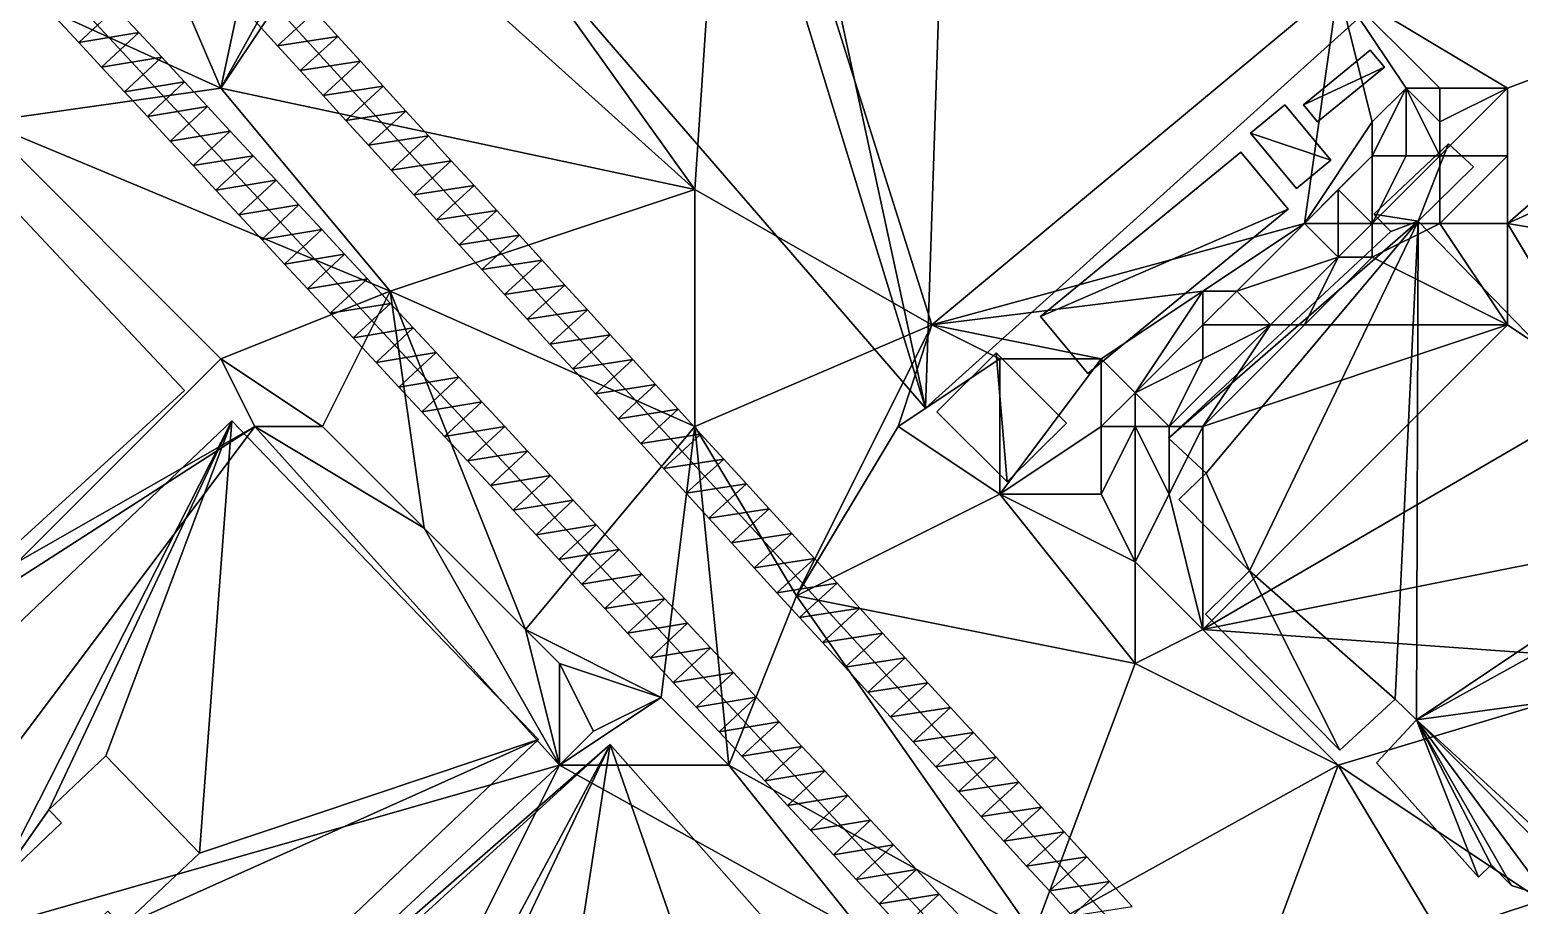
# Model space of a CAD drawing. Header units: metres. Extents: x -1103 to 901, y -902 to 905.
# Drawn here: x -771.3 to -683.3, y 691.7 to 743.4 of the extents above; entities that cross this region are included whole.
import ezdxf

# ---------------------------------------------------------------- set-up
doc = ezdxf.new("R2010")
doc.units = ezdxf.units.M
for name, color, linetype in [('OSM_BUILDING_FOOTPRINTS', 7, 'CONTINUOUS'), ('OSM_BUILDING_ROOFS', 1, 'CONTINUOUS'), ('OSM_BUILDING_WALLS', 8, 'CONTINUOUS'), ('OSM_ROAD_AXES', 2, 'CONTINUOUS'), ('OSM_ROAD_SURFACE', 9, 'CONTINUOUS'), ('OSM_TERRAIN', 3, 'CONTINUOUS')]:
    doc.layers.add(name, color=color, linetype=linetype)

msp = doc.modelspace()

# ---------------------------------------------------------------- linework, layer by layer
at = {"layer": 'OSM_BUILDING_FOOTPRINTS'}
for points in [[(-747.817, 755.136, 9.503), (-733.005, 768.705, 9.503), (-727.135, 761.639, 9.503), (-716.756, 770.597, 9.503), (-692.846, 744.089, 9.503), (-718.38, 721.086, 9.503), (-747.817, 755.136, 9.503)], [(-805.098, 747.493, 11.309), (-800.5, 764.292, 11.309), (-794.111, 760.598, 11.309), (-796.167, 758.375, 11.309), (-762.153, 722.136, 11.309), (-772.544, 712.636, 11.309), (-805.098, 747.493, 11.309)], [(-692.116, 742.242, 9.945), (-691.276, 741.236, 9.945), (-695.222, 737.995, 9.945), (-696.062, 739.013, 9.945), (-692.116, 742.242, 9.945)], [(-697.157, 739.002, 9.847), (-694.437, 735.728, 9.847), (-696.471, 734.058, 9.847), (-699.191, 737.332, 9.847), (-697.157, 739.002, 9.847)], [(-703.413, 715.689, 12.251), (-699.246, 711.465, 12.251), (-701.854, 708.921, 12.251), (-693.917, 700.881, 12.251), (-690.646, 703.9, 12.251), (-689.385, 702.673, 12.251), (-691.74, 700.14, 12.251), (-685.715, 693.372, 12.251), (-684.975, 694.102, 12.251), (-683.77, 692.875, 12.251), (-681.67, 692.211, 12.251), (-680.288, 693.494, 12.251), (-678.42, 692.62, 12.251), (-672.506, 704.984, 12.251), (-676.906, 709.574, 12.251), (-672.02, 714.329, 12.251), (-689.286, 732.134, 12.251), (-686.014, 735.352, 12.251), (-687.496, 736.701, 12.251), (-691.895, 732.554, 12.251), (-690.9, 731.515, 12.251), (-704.032, 719.305, 12.251), (-701.81, 717.248, 12.251), (-703.413, 715.689, 12.251)], [(-699.754, 736.204, 9.802), (-696.958, 732.842, 9.802), (-708.796, 723.132, 9.802), (-711.582, 726.505, 9.802), (-699.754, 736.204, 9.802)], [(-717.717, 720.876, 10.056), (-714.202, 724.348, 10.056), (-710.045, 720.201, 10.056), (-713.56, 716.728, 10.056), (-717.717, 720.876, 10.056)], [(-780.447, 700.316, 11.662), (-759.346, 720.333, 11.662), (-741.239, 701.5, 11.662), (-762.551, 681.284, 11.662), (-769.592, 688.605, 11.662), (-766.685, 691.358, 11.662), (-765.834, 690.474, 11.662), (-761.269, 694.798, 11.662), (-766.796, 700.548, 11.662), (-770.167, 697.352, 11.662), (-769.415, 696.578, 11.662), (-773.317, 692.884, 11.662), (-780.447, 700.316, 11.662)], [(-759.798, 681.35, 11.81), (-737.016, 701.212, 11.81), (-717.561, 679.194, 11.81), (-740.863, 658.879, 11.81), (-744.599, 663.103, 11.81), (-742.587, 664.861, 11.81), (-743.869, 666.31, 11.81), (-736.165, 673.023, 11.81), (-738.177, 675.301, 11.81), (-734.662, 678.365, 11.81), (-732.882, 676.341, 11.81), (-729.4, 679.382, 11.81), (-738.741, 689.954, 11.81), (-744.909, 684.569, 11.81), (-742.079, 681.361, 11.81), (-745.351, 678.497, 11.81), (-747.738, 681.195, 11.81), (-754.802, 675.036, 11.81), (-755.542, 675.887, 11.81), (-756.172, 675.334, 11.81), (-760.307, 680.012, 11.81), (-759.345, 680.841, 11.81), (-759.798, 681.35, 11.81)]]:
    msp.add_polyline3d(points, close=True, dxfattribs=at)
at = {"layer": 'OSM_BUILDING_ROOFS'}
for points in [[(-718.38, 721.086, 27.503), (-716.756, 770.597, 27.503), (-727.135, 761.639, 27.503)], [(-718.38, 721.086, 27.503), (-692.846, 744.089, 27.503), (-716.756, 770.597, 27.503)], [(-733.005, 768.705, 27.503), (-747.817, 755.136, 27.503), (-718.38, 721.086, 27.503)], [(-718.38, 721.086, 27.503), (-727.135, 761.639, 27.503), (-733.005, 768.705, 27.503)], [(-772.544, 712.636, 19.709), (-762.153, 722.136, 19.709), (-796.167, 758.375, 19.709)], [(-691.276, 741.236, 19.945), (-692.116, 742.242, 19.945), (-696.062, 739.013, 19.945)], [(-691.276, 741.236, 19.945), (-696.062, 739.013, 19.945), (-695.222, 737.995, 19.945)], [(-694.437, 735.728, 19.847), (-697.157, 739.002, 19.847), (-699.191, 737.332, 19.847)], [(-694.437, 735.728, 19.847), (-699.191, 737.332, 19.847), (-696.471, 734.058, 19.847)], [(-689.286, 732.134, 17.451), (-687.496, 736.701, 17.451), (-691.895, 732.554, 17.451)], [(-689.286, 732.134, 17.451), (-686.014, 735.352, 17.451), (-687.496, 736.701, 17.451)], [(-696.958, 732.842, 19.802), (-699.754, 736.204, 19.802), (-711.582, 726.505, 19.802)], [(-696.958, 732.842, 19.802), (-711.582, 726.505, 19.802), (-708.796, 723.132, 19.802)], [(-689.286, 732.134, 17.451), (-690.9, 731.515, 17.451), (-704.032, 719.305, 17.451)], [(-689.286, 732.134, 17.451), (-704.032, 719.305, 17.451), (-701.81, 717.248, 17.451)], [(-689.286, 732.134, 17.451), (-701.81, 717.248, 17.451), (-699.246, 711.465, 17.451)], [(-689.286, 732.134, 17.451), (-699.246, 711.465, 17.451), (-690.646, 703.9, 17.451)], [(-689.286, 732.134, 17.451), (-691.895, 732.554, 17.451), (-690.9, 731.515, 17.451)], [(-689.286, 732.134, 17.451), (-690.646, 703.9, 17.451), (-689.385, 702.673, 17.451)], [(-689.385, 702.673, 17.451), (-672.02, 714.329, 17.451), (-689.286, 732.134, 17.451)], [(-714.202, 724.348, 20.056), (-717.717, 720.876, 20.056), (-713.56, 716.728, 20.056)], [(-714.202, 724.348, 20.056), (-713.56, 716.728, 20.056), (-710.045, 720.201, 20.056)], [(-759.346, 720.333, 23.262), (-780.447, 700.316, 23.262), (-773.317, 692.884, 23.262)], [(-759.346, 720.333, 23.262), (-773.317, 692.884, 23.262), (-770.167, 697.352, 23.262)], [(-759.346, 720.333, 23.262), (-770.167, 697.352, 23.262), (-766.796, 700.548, 23.262)], [(-759.346, 720.333, 23.262), (-766.796, 700.548, 23.262), (-761.269, 694.798, 23.262)], [(-761.269, 694.798, 23.262), (-741.239, 701.5, 23.262), (-759.346, 720.333, 23.262)], [(-701.81, 717.248, 17.451), (-703.413, 715.689, 17.451), (-699.246, 711.465, 17.451)], [(-689.385, 702.673, 17.451), (-676.906, 709.574, 17.451), (-672.02, 714.329, 17.451)], [(-699.246, 711.465, 17.451), (-701.854, 708.921, 17.451), (-693.917, 700.881, 17.451)], [(-699.246, 711.465, 17.451), (-693.917, 700.881, 17.451), (-690.646, 703.9, 17.451)], [(-689.385, 702.673, 17.451), (-672.506, 704.984, 17.451), (-676.906, 709.574, 17.451)], [(-689.385, 702.673, 17.451), (-678.42, 692.62, 17.451), (-672.506, 704.984, 17.451)], [(-689.385, 702.673, 17.451), (-691.74, 700.14, 17.451), (-685.715, 693.372, 17.451)], [(-689.385, 702.673, 17.451), (-685.715, 693.372, 17.451), (-684.975, 694.102, 17.451)], [(-689.385, 702.673, 17.451), (-684.975, 694.102, 17.451), (-683.77, 692.875, 17.451)], [(-689.385, 702.673, 17.451), (-683.77, 692.875, 17.451), (-681.67, 692.211, 17.451)], [(-689.385, 702.673, 17.451), (-681.67, 692.211, 17.451), (-680.288, 693.494, 17.451)], [(-689.385, 702.673, 17.451), (-680.288, 693.494, 17.451), (-678.42, 692.62, 17.451)], [(-765.834, 690.474, 23.262), (-762.551, 681.284, 23.262), (-741.239, 701.5, 23.262)], [(-761.269, 694.798, 23.262), (-765.834, 690.474, 23.262), (-741.239, 701.5, 23.262)], [(-737.016, 701.212, 26.61), (-759.798, 681.35, 26.61), (-759.345, 680.841, 26.61)], [(-737.016, 701.212, 26.61), (-759.345, 680.841, 26.61), (-747.738, 681.195, 26.61)], [(-737.016, 701.212, 26.61), (-747.738, 681.195, 26.61), (-744.909, 684.569, 26.61)], [(-737.016, 701.212, 26.61), (-744.909, 684.569, 26.61), (-738.741, 689.954, 26.61)], [(-737.016, 701.212, 26.61), (-738.741, 689.954, 26.61), (-729.4, 679.382, 26.61)], [(-729.4, 679.382, 26.61), (-717.561, 679.194, 26.61), (-737.016, 701.212, 26.61)], [(-780.734, 690.518, 26.458), (-754.636, 670.269, 26.458), (-783.277, 701.079, 26.458)], [(-773.317, 692.884, 23.262), (-769.415, 696.578, 23.262), (-770.167, 697.352, 23.262)]]:
    msp.add_3dface(points, dxfattribs=at)
at = {"layer": 'OSM_BUILDING_WALLS'}
for points in [[(-762.153, 722.136, 11.309), (-796.167, 758.375, 11.309), (-796.167, 758.375, 19.709)], [(-762.153, 722.136, 11.309), (-796.167, 758.375, 19.709), (-762.153, 722.136, 19.709)], [(-747.817, 755.136, 9.503), (-718.38, 721.086, 9.503), (-718.38, 721.086, 27.503)], [(-747.817, 755.136, 9.503), (-718.38, 721.086, 27.503), (-747.817, 755.136, 27.503)], [(-718.38, 721.086, 9.503), (-692.846, 744.089, 9.503), (-692.846, 744.089, 27.503)], [(-718.38, 721.086, 9.503), (-692.846, 744.089, 27.503), (-718.38, 721.086, 27.503)], [(-692.116, 742.242, 9.945), (-696.062, 739.013, 9.945), (-696.062, 739.013, 19.945)], [(-692.116, 742.242, 9.945), (-696.062, 739.013, 19.945), (-692.116, 742.242, 19.945)], [(-691.276, 741.236, 9.945), (-692.116, 742.242, 9.945), (-692.116, 742.242, 19.945)], [(-691.276, 741.236, 9.945), (-692.116, 742.242, 19.945), (-691.276, 741.236, 19.945)], [(-695.222, 737.995, 9.945), (-691.276, 741.236, 9.945), (-691.276, 741.236, 19.945)], [(-695.222, 737.995, 9.945), (-691.276, 741.236, 19.945), (-695.222, 737.995, 19.945)], [(-697.157, 739.002, 9.847), (-699.191, 737.332, 9.847), (-699.191, 737.332, 19.847)], [(-697.157, 739.002, 9.847), (-699.191, 737.332, 19.847), (-697.157, 739.002, 19.847)], [(-694.437, 735.728, 9.847), (-697.157, 739.002, 9.847), (-697.157, 739.002, 19.847)], [(-694.437, 735.728, 9.847), (-697.157, 739.002, 19.847), (-694.437, 735.728, 19.847)], [(-696.062, 739.013, 9.945), (-695.222, 737.995, 9.945), (-695.222, 737.995, 19.945)], [(-696.062, 739.013, 9.945), (-695.222, 737.995, 19.945), (-696.062, 739.013, 19.945)], [(-699.191, 737.332, 9.847), (-696.471, 734.058, 9.847), (-696.471, 734.058, 19.847)], [(-699.191, 737.332, 9.847), (-696.471, 734.058, 19.847), (-699.191, 737.332, 19.847)], [(-687.496, 736.701, 12.251), (-691.895, 732.554, 12.251), (-691.895, 732.554, 17.451)], [(-687.496, 736.701, 12.251), (-691.895, 732.554, 17.451), (-687.496, 736.701, 17.451)], [(-686.014, 735.352, 12.251), (-687.496, 736.701, 12.251), (-687.496, 736.701, 17.451)], [(-686.014, 735.352, 12.251), (-687.496, 736.701, 17.451), (-686.014, 735.352, 17.451)], [(-699.754, 736.204, 9.802), (-711.582, 726.505, 9.802), (-711.582, 726.505, 19.802)], [(-699.754, 736.204, 9.802), (-711.582, 726.505, 19.802), (-699.754, 736.204, 19.802)], [(-696.958, 732.842, 9.802), (-699.754, 736.204, 9.802), (-699.754, 736.204, 19.802)], [(-696.958, 732.842, 9.802), (-699.754, 736.204, 19.802), (-696.958, 732.842, 19.802)], [(-696.471, 734.058, 9.847), (-694.437, 735.728, 9.847), (-694.437, 735.728, 19.847)], [(-696.471, 734.058, 9.847), (-694.437, 735.728, 19.847), (-696.471, 734.058, 19.847)], [(-689.286, 732.134, 12.251), (-686.014, 735.352, 12.251), (-686.014, 735.352, 17.451)], [(-689.286, 732.134, 12.251), (-686.014, 735.352, 17.451), (-689.286, 732.134, 17.451)], [(-708.796, 723.132, 9.802), (-696.958, 732.842, 9.802), (-696.958, 732.842, 19.802)], [(-708.796, 723.132, 9.802), (-696.958, 732.842, 19.802), (-708.796, 723.132, 19.802)], [(-691.895, 732.554, 12.251), (-690.9, 731.515, 12.251), (-690.9, 731.515, 17.451)], [(-691.895, 732.554, 12.251), (-690.9, 731.515, 17.451), (-691.895, 732.554, 17.451)], [(-672.02, 714.329, 12.251), (-689.286, 732.134, 12.251), (-689.286, 732.134, 17.451)], [(-672.02, 714.329, 12.251), (-689.286, 732.134, 17.451), (-672.02, 714.329, 17.451)], [(-690.9, 731.515, 12.251), (-704.032, 719.305, 12.251), (-704.032, 719.305, 17.451)], [(-690.9, 731.515, 12.251), (-704.032, 719.305, 17.451), (-690.9, 731.515, 17.451)], [(-711.582, 726.505, 9.802), (-708.796, 723.132, 9.802), (-708.796, 723.132, 19.802)], [(-711.582, 726.505, 9.802), (-708.796, 723.132, 19.802), (-711.582, 726.505, 19.802)], [(-714.202, 724.348, 10.056), (-717.717, 720.876, 10.056), (-717.717, 720.876, 20.056)], [(-714.202, 724.348, 10.056), (-717.717, 720.876, 20.056), (-714.202, 724.348, 20.056)], [(-710.045, 720.201, 10.056), (-714.202, 724.348, 10.056), (-714.202, 724.348, 20.056)], [(-710.045, 720.201, 10.056), (-714.202, 724.348, 20.056), (-710.045, 720.201, 20.056)], [(-772.544, 712.636, 11.309), (-762.153, 722.136, 11.309), (-762.153, 722.136, 19.709)], [(-772.544, 712.636, 11.309), (-762.153, 722.136, 19.709), (-772.544, 712.636, 19.709)], [(-717.717, 720.876, 10.056), (-713.56, 716.728, 10.056), (-713.56, 716.728, 20.056)], [(-717.717, 720.876, 10.056), (-713.56, 716.728, 20.056), (-717.717, 720.876, 20.056)], [(-759.346, 720.333, 11.662), (-780.447, 700.316, 11.662), (-780.447, 700.316, 23.262)], [(-759.346, 720.333, 11.662), (-780.447, 700.316, 23.262), (-759.346, 720.333, 23.262)], [(-741.239, 701.5, 11.662), (-759.346, 720.333, 11.662), (-759.346, 720.333, 23.262)], [(-741.239, 701.5, 11.662), (-759.346, 720.333, 23.262), (-741.239, 701.5, 23.262)], [(-713.56, 716.728, 10.056), (-710.045, 720.201, 10.056), (-710.045, 720.201, 20.056)], [(-713.56, 716.728, 10.056), (-710.045, 720.201, 20.056), (-713.56, 716.728, 20.056)], [(-704.032, 719.305, 12.251), (-701.81, 717.248, 12.251), (-701.81, 717.248, 17.451)], [(-704.032, 719.305, 12.251), (-701.81, 717.248, 17.451), (-704.032, 719.305, 17.451)], [(-701.81, 717.248, 12.251), (-703.413, 715.689, 12.251), (-703.413, 715.689, 17.451)], [(-701.81, 717.248, 12.251), (-703.413, 715.689, 17.451), (-701.81, 717.248, 17.451)], [(-703.413, 715.689, 12.251), (-699.246, 711.465, 12.251), (-699.246, 711.465, 17.451)], [(-703.413, 715.689, 12.251), (-699.246, 711.465, 17.451), (-703.413, 715.689, 17.451)], [(-699.246, 711.465, 12.251), (-701.854, 708.921, 12.251), (-701.854, 708.921, 17.451)], [(-699.246, 711.465, 12.251), (-701.854, 708.921, 17.451), (-699.246, 711.465, 17.451)], [(-701.854, 708.921, 12.251), (-693.917, 700.881, 12.251), (-693.917, 700.881, 17.451)], [(-701.854, 708.921, 12.251), (-693.917, 700.881, 17.451), (-701.854, 708.921, 17.451)], [(-693.917, 700.881, 12.251), (-690.646, 703.9, 12.251), (-690.646, 703.9, 17.451)], [(-693.917, 700.881, 12.251), (-690.646, 703.9, 17.451), (-693.917, 700.881, 17.451)], [(-690.646, 703.9, 12.251), (-689.385, 702.673, 12.251), (-689.385, 702.673, 17.451)], [(-690.646, 703.9, 12.251), (-689.385, 702.673, 17.451), (-690.646, 703.9, 17.451)], [(-689.385, 702.673, 12.251), (-691.74, 700.14, 12.251), (-691.74, 700.14, 17.451)], [(-689.385, 702.673, 12.251), (-691.74, 700.14, 17.451), (-689.385, 702.673, 17.451)], [(-762.551, 681.284, 11.662), (-741.239, 701.5, 11.662), (-741.239, 701.5, 23.262)], [(-762.551, 681.284, 11.662), (-741.239, 701.5, 23.262), (-762.551, 681.284, 23.262)], [(-737.016, 701.212, 11.81), (-759.798, 681.35, 11.81), (-759.798, 681.35, 26.61)], [(-737.016, 701.212, 11.81), (-759.798, 681.35, 26.61), (-737.016, 701.212, 26.61)], [(-717.561, 679.194, 11.81), (-737.016, 701.212, 11.81), (-737.016, 701.212, 26.61)], [(-717.561, 679.194, 11.81), (-737.016, 701.212, 26.61), (-717.561, 679.194, 26.61)], [(-754.636, 670.269, 11.658), (-783.277, 701.079, 11.658), (-783.277, 701.079, 26.458)], [(-754.636, 670.269, 11.658), (-783.277, 701.079, 26.458), (-754.636, 670.269, 26.458)], [(-770.167, 697.352, 11.662), (-766.796, 700.548, 11.662), (-766.796, 700.548, 23.262)], [(-770.167, 697.352, 11.662), (-766.796, 700.548, 23.262), (-770.167, 697.352, 23.262)], [(-766.796, 700.548, 11.662), (-761.269, 694.798, 11.662), (-761.269, 694.798, 23.262)], [(-766.796, 700.548, 11.662), (-761.269, 694.798, 23.262), (-766.796, 700.548, 23.262)], [(-691.74, 700.14, 12.251), (-685.715, 693.372, 12.251), (-685.715, 693.372, 17.451)], [(-691.74, 700.14, 12.251), (-685.715, 693.372, 17.451), (-691.74, 700.14, 17.451)], [(-769.415, 696.578, 11.662), (-770.167, 697.352, 11.662), (-770.167, 697.352, 23.262)], [(-769.415, 696.578, 11.662), (-770.167, 697.352, 23.262), (-769.415, 696.578, 23.262)], [(-773.317, 692.884, 11.662), (-769.415, 696.578, 11.662), (-769.415, 696.578, 23.262)], [(-773.317, 692.884, 11.662), (-769.415, 696.578, 23.262), (-773.317, 692.884, 23.262)], [(-761.269, 694.798, 11.662), (-765.834, 690.474, 11.662), (-765.834, 690.474, 23.262)], [(-761.269, 694.798, 11.662), (-765.834, 690.474, 23.262), (-761.269, 694.798, 23.262)], [(-685.715, 693.372, 12.251), (-684.975, 694.102, 12.251), (-684.975, 694.102, 17.451)], [(-685.715, 693.372, 12.251), (-684.975, 694.102, 17.451), (-685.715, 693.372, 17.451)], [(-684.975, 694.102, 12.251), (-683.77, 692.875, 12.251), (-683.77, 692.875, 17.451)], [(-684.975, 694.102, 12.251), (-683.77, 692.875, 17.451), (-684.975, 694.102, 17.451)], [(-683.77, 692.875, 12.251), (-681.67, 692.211, 12.251), (-681.67, 692.211, 17.451)], [(-683.77, 692.875, 12.251), (-681.67, 692.211, 17.451), (-683.77, 692.875, 17.451)]]:
    msp.add_3dface(points, dxfattribs=at)
at = {"layer": 'OSM_ROAD_AXES'}
for points in [[(-838.648, 834.494, 15.4), (-831.551, 826.731, 15.381), (-825.228, 819.797, 14.907), (-811.068, 804.292, 14.83), (-764.928, 753.786, 13.168), (-675.103, 655.385, 11.211), (-644.461, 622.208, 8.88), (-643.19, 620.439, 8.946), (-597.703, 570.619, 12.345), (-502.252, 466.079, 12.351), (-457.418, 416.977, 14.011), (-369.163, 320.322, 16.335), (-349.653, 307.45, 14.764)], [(-361.437, 301.467, 13.838), (-370.103, 315.434, 15.982), (-462.193, 414.766, 14.188), (-601.052, 564.337, 12.663), (-622.199, 587.24, 10.487), (-643.654, 610.475, 9.174), (-645.611, 612.908, 9.08), (-707.867, 679.725, 14.044), (-807.818, 787.328, 14.131), (-831.396, 812.951, 14.445), (-838.526, 820.648, 14.021)]]:
    msp.add_polyline3d(points, dxfattribs=at)
at = {"layer": 'OSM_ROAD_SURFACE'}
for points in [[(-766.198, 744.726, 13.17), (-769.747, 744.138, 13.17), (-768.396, 742.684, 13.203)], [(-764.848, 743.272, 13.16), (-766.198, 744.726, 13.17), (-768.396, 742.684, 13.203)], [(-757.992, 743.963, 13.045), (-756.651, 742.494, 12.969), (-754.436, 744.517, 12.854)], [(-756.651, 742.494, 12.969), (-753.095, 743.048, 12.784), (-754.436, 744.517, 12.854)], [(-764.848, 743.272, 13.16), (-768.396, 742.684, 13.203), (-767.046, 741.23, 13.236)], [(-763.497, 741.818, 13.15), (-764.848, 743.272, 13.16), (-767.046, 741.23, 13.236)], [(-756.651, 742.494, 12.969), (-755.311, 741.026, 12.898), (-753.095, 743.048, 12.784)], [(-755.311, 741.026, 12.898), (-751.754, 741.58, 12.713), (-753.095, 743.048, 12.784)], [(-763.497, 741.818, 13.15), (-767.046, 741.23, 13.236), (-765.695, 739.776, 13.27)], [(-762.146, 740.364, 13.171), (-763.497, 741.818, 13.15), (-765.695, 739.776, 13.27)], [(-755.311, 741.026, 12.898), (-753.97, 739.557, 12.828), (-751.754, 741.58, 12.713)], [(-753.97, 739.557, 12.828), (-750.414, 740.111, 12.642), (-751.754, 741.58, 12.713)], [(-762.146, 740.364, 13.171), (-765.695, 739.776, 13.27), (-764.344, 738.322, 13.248)], [(-760.795, 738.91, 13.154), (-762.146, 740.364, 13.171), (-764.344, 738.322, 13.248)], [(-753.97, 739.557, 12.828), (-752.629, 738.088, 12.761), (-750.414, 740.111, 12.642)], [(-752.629, 738.088, 12.761), (-749.073, 738.642, 12.572), (-750.414, 740.111, 12.642)], [(-760.795, 738.91, 13.154), (-764.344, 738.322, 13.248), (-762.993, 736.868, 13.196)], [(-759.445, 737.455, 13.102), (-760.795, 738.91, 13.154), (-762.993, 736.868, 13.196)], [(-752.629, 738.088, 12.761), (-751.289, 736.62, 12.707), (-749.073, 738.642, 12.572)], [(-751.289, 736.62, 12.707), (-747.732, 737.174, 12.504), (-749.073, 738.642, 12.572)], [(-759.445, 737.455, 13.102), (-762.993, 736.868, 13.196), (-761.643, 735.414, 13.144)], [(-758.094, 736.001, 13.05), (-759.445, 737.455, 13.102), (-761.643, 735.414, 13.144)], [(-751.289, 736.62, 12.707), (-749.948, 735.151, 12.652), (-747.732, 737.174, 12.504)], [(-749.948, 735.151, 12.652), (-746.392, 735.705, 12.449), (-747.732, 737.174, 12.504)], [(-758.094, 736.001, 13.05), (-761.643, 735.414, 13.144), (-760.292, 733.96, 13.093)], [(-756.743, 734.547, 12.999), (-758.094, 736.001, 13.05), (-760.292, 733.96, 13.093)], [(-749.948, 735.151, 12.652), (-748.607, 733.682, 12.597), (-746.392, 735.705, 12.449)], [(-748.607, 733.682, 12.597), (-745.051, 734.236, 12.394), (-746.392, 735.705, 12.449)], [(-756.743, 734.547, 12.999), (-760.292, 733.96, 13.093), (-758.941, 732.506, 13.041)], [(-755.393, 733.093, 12.947), (-756.743, 734.547, 12.999), (-758.941, 732.506, 13.041)], [(-748.607, 733.682, 12.597), (-747.267, 732.214, 12.542), (-745.051, 734.236, 12.394)], [(-747.267, 732.214, 12.542), (-743.71, 732.768, 12.339), (-745.051, 734.236, 12.394)], [(-755.393, 733.093, 12.947), (-758.941, 732.506, 13.041), (-757.591, 731.052, 12.994)], [(-754.042, 731.639, 12.895), (-755.393, 733.093, 12.947), (-757.591, 731.052, 12.994)], [(-747.267, 732.214, 12.542), (-745.926, 730.745, 12.487), (-743.71, 732.768, 12.339)], [(-745.926, 730.745, 12.487), (-742.37, 731.299, 12.285), (-743.71, 732.768, 12.339)], [(-754.042, 731.639, 12.895), (-757.591, 731.052, 12.994), (-756.24, 729.597, 12.979)], [(-752.691, 730.185, 12.843), (-754.042, 731.639, 12.895), (-756.24, 729.597, 12.979)], [(-745.926, 730.745, 12.487), (-744.585, 729.276, 12.442), (-742.37, 731.299, 12.285)], [(-744.585, 729.276, 12.442), (-741.029, 729.83, 12.251), (-742.37, 731.299, 12.285)], [(-752.691, 730.185, 12.843), (-756.24, 729.597, 12.979), (-754.889, 728.143, 12.964)], [(-751.341, 728.731, 12.791), (-752.691, 730.185, 12.843), (-754.889, 728.143, 12.964)], [(-744.585, 729.276, 12.442), (-743.245, 727.808, 12.422), (-741.029, 729.83, 12.251)], [(-743.245, 727.808, 12.422), (-739.688, 728.361, 12.231), (-741.029, 729.83, 12.251)], [(-751.341, 728.731, 12.791), (-754.889, 728.143, 12.964), (-753.539, 726.689, 12.949)], [(-749.99, 727.277, 12.747), (-751.341, 728.731, 12.791), (-753.539, 726.689, 12.949)], [(-743.245, 727.808, 12.422), (-741.904, 726.339, 12.402), (-739.688, 728.361, 12.231)], [(-741.904, 726.339, 12.402), (-738.348, 726.893, 12.211), (-739.688, 728.361, 12.231)], [(-749.99, 727.277, 12.747), (-753.539, 726.689, 12.949), (-752.188, 725.235, 12.876)], [(-748.639, 725.823, 12.701), (-749.99, 727.277, 12.747), (-752.188, 725.235, 12.876)], [(-741.904, 726.339, 12.402), (-740.563, 724.87, 12.383), (-738.348, 726.893, 12.211)], [(-740.563, 724.87, 12.383), (-737.007, 725.424, 12.191), (-738.348, 726.893, 12.211)], [(-748.639, 725.823, 12.701), (-752.188, 725.235, 12.876), (-750.837, 723.781, 12.799)], [(-747.289, 724.369, 12.654), (-748.639, 725.823, 12.701), (-750.837, 723.781, 12.799)], [(-740.563, 724.87, 12.383), (-739.223, 723.402, 12.363), (-737.007, 725.424, 12.191)], [(-739.223, 723.402, 12.363), (-735.666, 723.955, 12.172), (-737.007, 725.424, 12.191)], [(-747.289, 724.369, 12.654), (-750.837, 723.781, 12.799), (-749.487, 722.327, 12.723)], [(-745.938, 722.915, 12.608), (-747.289, 724.369, 12.654), (-749.487, 722.327, 12.723)], [(-739.223, 723.402, 12.363), (-737.882, 721.933, 12.322), (-735.666, 723.955, 12.172)], [(-737.882, 721.933, 12.322), (-734.326, 722.487, 12.152), (-735.666, 723.955, 12.172)], [(-745.938, 722.915, 12.608), (-749.487, 722.327, 12.723), (-748.136, 720.873, 12.676)], [(-744.587, 721.461, 12.561), (-745.938, 722.915, 12.608), (-748.136, 720.873, 12.676)], [(-737.882, 721.933, 12.322), (-736.541, 720.464, 12.276), (-734.326, 722.487, 12.152)], [(-736.541, 720.464, 12.276), (-732.985, 721.018, 12.132), (-734.326, 722.487, 12.152)], [(-744.587, 721.461, 12.561), (-748.136, 720.873, 12.676), (-746.785, 719.419, 12.639)], [(-743.237, 720.006, 12.515), (-744.587, 721.461, 12.561), (-746.785, 719.419, 12.639)], [(-736.541, 720.464, 12.276), (-735.201, 718.995, 12.23), (-732.985, 721.018, 12.132)], [(-735.201, 718.995, 12.23), (-731.644, 719.549, 12.138), (-732.985, 721.018, 12.132)], [(-743.237, 720.006, 12.515), (-746.785, 719.419, 12.639), (-745.435, 717.965, 12.595)], [(-741.886, 718.552, 12.468), (-743.237, 720.006, 12.515), (-745.435, 717.965, 12.595)], [(-735.201, 718.995, 12.23), (-733.86, 717.527, 12.195), (-731.644, 719.549, 12.138)], [(-733.86, 717.527, 12.195), (-730.304, 718.081, 12.211), (-731.644, 719.549, 12.138)], [(-741.886, 718.552, 12.468), (-745.435, 717.965, 12.595), (-744.084, 716.511, 12.549)], [(-740.535, 717.098, 12.422), (-741.886, 718.552, 12.468), (-744.084, 716.511, 12.549)], [(-733.86, 717.527, 12.195), (-732.519, 716.058, 12.28), (-730.304, 718.081, 12.211)], [(-732.519, 716.058, 12.28), (-728.963, 716.612, 12.283), (-730.304, 718.081, 12.211)], [(-740.535, 717.098, 12.422), (-744.084, 716.511, 12.549), (-742.733, 715.057, 12.502)], [(-739.185, 715.644, 12.375), (-740.535, 717.098, 12.422), (-742.733, 715.057, 12.502)], [(-732.519, 716.058, 12.28), (-731.179, 714.589, 12.419), (-728.963, 716.612, 12.283)], [(-731.179, 714.589, 12.419), (-727.622, 715.143, 12.356), (-728.963, 716.612, 12.283)], [(-739.185, 715.644, 12.375), (-742.733, 715.057, 12.502), (-741.383, 713.602, 12.456)], [(-737.834, 714.19, 12.329), (-739.185, 715.644, 12.375), (-741.383, 713.602, 12.456)], [(-731.179, 714.589, 12.419), (-729.838, 713.121, 12.491), (-727.622, 715.143, 12.356)], [(-729.838, 713.121, 12.491), (-726.282, 713.675, 12.428), (-727.622, 715.143, 12.356)], [(-737.834, 714.19, 12.329), (-741.383, 713.602, 12.456), (-740.032, 712.148, 12.409)], [(-736.483, 712.736, 12.363), (-737.834, 714.19, 12.329), (-740.032, 712.148, 12.409)], [(-729.838, 713.121, 12.491), (-728.497, 711.652, 12.564), (-726.282, 713.675, 12.428)], [(-728.497, 711.652, 12.564), (-724.941, 712.206, 12.501), (-726.282, 713.675, 12.428)], [(-736.483, 712.736, 12.363), (-740.032, 712.148, 12.409), (-738.681, 710.694, 12.418)], [(-735.132, 711.282, 12.449), (-736.483, 712.736, 12.363), (-738.681, 710.694, 12.418)], [(-728.497, 711.652, 12.564), (-727.157, 710.183, 12.636), (-724.941, 712.206, 12.501)], [(-727.157, 710.183, 12.636), (-723.6, 710.737, 12.632), (-724.941, 712.206, 12.501)], [(-735.132, 711.282, 12.449), (-738.681, 710.694, 12.418), (-737.33, 709.24, 12.504)], [(-733.782, 709.828, 12.534), (-735.132, 711.282, 12.449), (-737.33, 709.24, 12.504)], [(-727.157, 710.183, 12.636), (-725.816, 708.715, 12.731), (-723.6, 710.737, 12.632)], [(-725.816, 708.715, 12.731), (-722.26, 709.269, 12.88), (-723.6, 710.737, 12.632)], [(-733.782, 709.828, 12.534), (-737.33, 709.24, 12.504), (-735.98, 707.786, 12.589)], [(-732.431, 708.374, 12.67), (-733.782, 709.828, 12.534), (-735.98, 707.786, 12.589)], [(-725.816, 708.715, 12.731), (-724.475, 707.246, 12.866), (-722.26, 709.269, 12.88)], [(-724.475, 707.246, 12.866), (-720.919, 707.8, 13.026), (-722.26, 709.269, 12.88)], [(-732.431, 708.374, 12.67), (-735.98, 707.786, 12.589), (-734.629, 706.332, 12.674)], [(-731.08, 706.92, 12.83), (-732.431, 708.374, 12.67), (-734.629, 706.332, 12.674)], [(-724.475, 707.246, 12.866), (-723.135, 705.777, 13), (-720.919, 707.8, 13.026)], [(-723.135, 705.777, 13), (-719.578, 706.331, 13.171), (-720.919, 707.8, 13.026)], [(-731.08, 706.92, 12.83), (-734.629, 706.332, 12.674), (-733.278, 704.878, 12.79)], [(-729.73, 705.466, 12.93), (-731.08, 706.92, 12.83), (-733.278, 704.878, 12.79)], [(-723.135, 705.777, 13), (-721.794, 704.309, 13.142), (-719.578, 706.331, 13.171)], [(-721.794, 704.309, 13.142), (-718.237, 704.863, 13.316), (-719.578, 706.331, 13.171)], [(-729.73, 705.466, 12.93), (-733.278, 704.878, 12.79), (-731.928, 703.424, 12.95)], [(-728.379, 704.011, 13.002), (-729.73, 705.466, 12.93), (-731.928, 703.424, 12.95)], [(-721.794, 704.309, 13.142), (-720.453, 702.84, 13.287), (-718.237, 704.863, 13.316)], [(-720.453, 702.84, 13.287), (-716.897, 703.394, 13.461), (-718.237, 704.863, 13.316)], [(-728.379, 704.011, 13.002), (-731.928, 703.424, 12.95), (-730.577, 701.97, 13.11)], [(-727.028, 702.557, 13.135), (-728.379, 704.011, 13.002), (-730.577, 701.97, 13.11)], [(-720.453, 702.84, 13.287), (-719.113, 701.371, 13.431), (-716.897, 703.394, 13.461)], [(-719.113, 701.371, 13.431), (-715.556, 701.925, 13.606), (-716.897, 703.394, 13.461)], [(-727.028, 702.557, 13.135), (-730.577, 701.97, 13.11), (-729.226, 700.516, 13.228)], [(-725.678, 701.103, 13.269), (-727.028, 702.557, 13.135), (-729.226, 700.516, 13.228)], [(-719.113, 701.371, 13.431), (-717.772, 699.903, 13.576), (-715.556, 701.925, 13.606)], [(-717.772, 699.903, 13.576), (-714.215, 700.457, 13.75), (-715.556, 701.925, 13.606)], [(-725.678, 701.103, 13.269), (-729.226, 700.516, 13.228), (-727.876, 699.062, 13.361)], [(-724.327, 699.649, 13.403), (-725.678, 701.103, 13.269), (-727.876, 699.062, 13.361)], [(-717.772, 699.903, 13.576), (-716.431, 698.434, 13.721), (-714.215, 700.457, 13.75)], [(-716.431, 698.434, 13.721), (-712.875, 698.988, 13.895), (-714.215, 700.457, 13.75)], [(-724.327, 699.649, 13.403), (-727.876, 699.062, 13.361), (-726.525, 697.607, 13.484)], [(-722.976, 698.195, 13.536), (-724.327, 699.649, 13.403), (-726.525, 697.607, 13.484)], [(-716.431, 698.434, 13.721), (-715.09, 696.965, 13.866), (-712.875, 698.988, 13.895)], [(-715.09, 696.965, 13.866), (-711.534, 697.519, 14.04), (-712.875, 698.988, 13.895)], [(-722.976, 698.195, 13.536), (-726.525, 697.607, 13.484), (-725.174, 696.153, 13.602)], [(-721.626, 696.741, 13.67), (-722.976, 698.195, 13.536), (-725.174, 696.153, 13.602)], [(-715.09, 696.965, 13.866), (-713.75, 695.497, 14.01), (-711.534, 697.519, 14.04)], [(-713.75, 695.497, 14.01), (-710.193, 696.05, 14.185), (-711.534, 697.519, 14.04)], [(-721.626, 696.741, 13.67), (-725.174, 696.153, 13.602), (-723.824, 694.699, 13.719)], [(-720.275, 695.287, 13.804), (-721.626, 696.741, 13.67), (-723.824, 694.699, 13.719)], [(-713.75, 695.497, 14.01), (-712.409, 694.028, 14.155), (-710.193, 696.05, 14.185)], [(-712.409, 694.028, 14.155), (-708.853, 694.582, 14.321), (-710.193, 696.05, 14.185)], [(-720.275, 695.287, 13.804), (-723.824, 694.699, 13.719), (-722.473, 693.245, 13.837)], [(-718.924, 693.833, 13.937), (-720.275, 695.287, 13.804), (-722.473, 693.245, 13.837)], [(-712.409, 694.028, 14.155), (-711.068, 692.559, 14.3), (-708.853, 694.582, 14.321)], [(-711.068, 692.559, 14.3), (-707.512, 693.113, 14.455), (-708.853, 694.582, 14.321)], [(-718.924, 693.833, 13.937), (-722.473, 693.245, 13.837), (-721.122, 691.791, 13.954)], [(-717.574, 692.379, 14.055), (-718.924, 693.833, 13.937), (-721.122, 691.791, 13.954)], [(-717.574, 692.379, 14.055), (-721.122, 691.791, 13.954), (-719.772, 690.337, 14.072)], [(-716.223, 690.925, 14.172), (-717.574, 692.379, 14.055), (-719.772, 690.337, 14.072)], [(-711.068, 692.559, 14.3), (-709.728, 691.091, 14.425), (-707.512, 693.113, 14.455)], [(-709.728, 691.091, 14.425), (-706.171, 691.644, 14.506), (-707.512, 693.113, 14.455)]]:
    msp.add_3dface(points, dxfattribs=at)
at = {"layer": 'OSM_TERRAIN'}
for points in [[(-760, 740, 13.092), (-754, 768, 12.622), (-766, 754, 13.208)], [(-760, 740, 13.092), (-750, 758, 12.626), (-754, 768, 12.622)], [(-732, 734, 11.629), (-730, 764, 11.579), (-742, 748, 11.618)], [(-718, 726, 11.601), (-730, 764, 11.579), (-732, 734, 11.629)], [(-718, 726, 11.601), (-694, 746, 11.596), (-730, 764, 11.579)], [(-760, 740, 13.092), (-752, 752, 12.681), (-750, 758, 12.626)], [(-782, 750, 13.127), (-760, 740, 13.092), (-766, 754, 13.208)], [(-760, 740, 13.092), (-732, 734, 11.629), (-752, 752, 12.681)], [(-752, 752, 12.681), (-732, 734, 11.629), (-742, 748, 11.618)], [(-774, 738, 13.466), (-760, 740, 13.092), (-782, 750, 13.127)], [(-718, 726, 11.601), (-696, 732, 11.932), (-694, 746, 11.596)], [(-696, 732, 11.932), (-692, 738, 12.191), (-694, 746, 11.596)], [(-692, 738, 12.191), (-690, 740, 12.277), (-694, 746, 11.596)], [(-688, 740, 12.904), (-694, 746, 11.596), (-690, 740, 12.277)], [(-688, 740, 12.904), (-684, 740, 13.095), (-694, 746, 11.596)], [(-684, 740, 13.095), (-668, 746, 14.408), (-694, 746, 11.596)], [(-684, 740, 13.095), (-684, 732, 13.673), (-668, 746, 14.408)], [(-684, 732, 13.673), (-662, 742, 14.92), (-668, 746, 14.408)], [(-684, 732, 13.673), (-660, 728, 15.087), (-662, 742, 14.92)], [(-774, 738, 13.466), (-750, 728, 12.697), (-760, 740, 13.092)], [(-750, 728, 12.697), (-732, 734, 11.629), (-760, 740, 13.092)], [(-692, 736, 12.673), (-690, 736, 14.1), (-690, 740, 12.277)], [(-692, 736, 12.673), (-690, 740, 12.277), (-692, 738, 12.191)], [(-690, 736, 14.1), (-688, 736, 14.715), (-690, 740, 12.277)], [(-688, 736, 14.715), (-688, 738, 14.042), (-690, 740, 12.277)], [(-690, 740, 12.277), (-688, 738, 14.042), (-688, 740, 12.904)], [(-688, 736, 14.715), (-684, 740, 13.095), (-688, 738, 14.042)], [(-688, 736, 14.715), (-684, 736, 13.968), (-684, 740, 13.095)], [(-688, 738, 14.042), (-684, 740, 13.095), (-688, 740, 12.904)], [(-684, 736, 13.968), (-684, 732, 13.673), (-684, 740, 13.095)], [(-772, 712, 13.539), (-760, 724, 13.278), (-774, 738, 13.466)], [(-774, 738, 13.466), (-760, 724, 13.278), (-750, 728, 12.697)], [(-696, 732, 11.932), (-692, 736, 12.673), (-692, 738, 12.191)], [(-694, 734, 12.315), (-692, 736, 12.673), (-696, 732, 11.932)], [(-694, 734, 12.315), (-692, 732, 14.481), (-692, 736, 12.673)], [(-692, 732, 14.481), (-690, 736, 14.1), (-692, 736, 12.673)], [(-692, 732, 14.481), (-688, 732, 14.38), (-688, 736, 14.715)], [(-692, 732, 14.481), (-688, 736, 14.715), (-690, 736, 14.1)], [(-684, 732, 13.673), (-684, 736, 13.968), (-688, 732, 14.38)], [(-688, 732, 14.38), (-684, 736, 13.968), (-688, 736, 14.715)], [(-732, 720, 12.065), (-732, 734, 11.629), (-750, 728, 12.697)], [(-732, 720, 12.065), (-718, 726, 11.601), (-732, 734, 11.629)], [(-696, 732, 11.932), (-694, 732, 12.853), (-694, 734, 12.315)], [(-694, 732, 12.853), (-692, 732, 14.481), (-694, 734, 12.315)], [(-718, 726, 11.601), (-702, 728, 11.859), (-696, 732, 11.932)], [(-702, 728, 11.859), (-700, 728, 12.099), (-696, 732, 11.932)], [(-694, 730, 14.189), (-696, 732, 11.932), (-700, 728, 12.099)], [(-694, 730, 14.189), (-694, 732, 12.853), (-696, 732, 11.932)], [(-694, 730, 14.189), (-692, 730, 14.715), (-692, 732, 14.481)], [(-694, 730, 14.189), (-692, 732, 14.481), (-694, 732, 12.853)], [(-684, 726, 14.715), (-688, 732, 14.38), (-692, 730, 14.715)], [(-692, 730, 14.715), (-688, 732, 14.38), (-692, 732, 14.481)], [(-684, 726, 14.715), (-684, 732, 13.673), (-688, 732, 14.38)], [(-678, 722, 14.749), (-660, 728, 15.087), (-684, 732, 13.673)], [(-678, 722, 14.749), (-684, 732, 13.673), (-684, 726, 14.715)], [(-698, 726, 14.28), (-694, 730, 14.189), (-700, 728, 12.099)], [(-698, 726, 14.28), (-696, 726, 14.715), (-694, 730, 14.189)], [(-696, 726, 14.715), (-692, 730, 14.715), (-694, 730, 14.189)], [(-696, 726, 14.715), (-684, 726, 14.715), (-692, 730, 14.715)], [(-754, 720, 12.936), (-750, 728, 12.697), (-760, 724, 13.278)], [(-748, 714, 12.595), (-750, 728, 12.697), (-754, 720, 12.936)], [(-748, 714, 12.595), (-742, 708, 12.434), (-750, 728, 12.697)], [(-742, 708, 12.434), (-732, 720, 12.065), (-750, 728, 12.697)], [(-708, 724, 11.828), (-702, 728, 11.859), (-718, 726, 11.601)], [(-706, 722, 12.487), (-702, 728, 11.859), (-708, 724, 11.828)], [(-706, 722, 12.487), (-702, 726, 12.197), (-702, 728, 11.859)], [(-702, 726, 12.197), (-700, 728, 12.099), (-702, 728, 11.859)], [(-702, 726, 12.197), (-698, 726, 14.28), (-700, 728, 12.099)], [(-732, 720, 12.065), (-726, 710, 12.586), (-718, 726, 11.601)], [(-726, 710, 12.586), (-720, 720, 11.926), (-718, 726, 11.601)], [(-720, 720, 11.926), (-714, 724, 12.11), (-718, 726, 11.601)], [(-714, 724, 12.11), (-708, 724, 11.828), (-718, 726, 11.601)], [(-706, 722, 12.487), (-702, 724, 13.395), (-702, 726, 12.197)], [(-704, 720, 14.475), (-702, 720, 14.715), (-698, 726, 14.28)], [(-704, 720, 14.475), (-698, 726, 14.28), (-702, 724, 13.395)], [(-702, 708, 14.585), (-678, 722, 14.749), (-684, 726, 14.715)], [(-702, 720, 14.715), (-696, 726, 14.715), (-698, 726, 14.28)], [(-702, 720, 14.715), (-684, 726, 14.715), (-696, 726, 14.715)], [(-702, 720, 14.715), (-702, 708, 14.585), (-684, 726, 14.715)], [(-702, 724, 13.395), (-698, 726, 14.28), (-702, 726, 12.197)], [(-772, 712, 13.539), (-758, 720, 13.683), (-760, 724, 13.278)], [(-758, 720, 13.683), (-754, 720, 12.936), (-760, 724, 13.278)], [(-720, 720, 11.926), (-714, 716, 12.259), (-714, 724, 12.11)], [(-714, 716, 12.259), (-708, 724, 11.828), (-714, 724, 12.11)], [(-714, 716, 12.259), (-708, 720, 12.251), (-708, 724, 11.828)], [(-708, 720, 12.251), (-706, 722, 12.487), (-708, 724, 11.828)], [(-704, 720, 14.475), (-702, 724, 13.395), (-706, 722, 12.487)], [(-708, 720, 12.251), (-706, 720, 13.634), (-706, 722, 12.487)], [(-706, 720, 13.634), (-704, 720, 14.475), (-706, 722, 12.487)], [(-672, 714, 14.776), (-678, 722, 14.749), (-702, 708, 14.585)], [(-782, 688, 13.713), (-758, 720, 13.683), (-786, 702, 13.592)], [(-786, 702, 13.592), (-758, 720, 13.683), (-772, 712, 13.539)], [(-782, 688, 13.713), (-740, 700, 13.868), (-758, 720, 13.683)], [(-758, 720, 13.683), (-740, 700, 13.868), (-748, 714, 12.595)], [(-748, 714, 12.595), (-754, 720, 12.936), (-758, 720, 13.683)], [(-734, 704, 12.737), (-732, 720, 12.065), (-742, 708, 12.434)], [(-734, 704, 12.737), (-730, 700, 13.196), (-732, 720, 12.065)], [(-730, 700, 13.196), (-726, 710, 12.586), (-732, 720, 12.065)], [(-726, 710, 12.586), (-714, 716, 12.259), (-720, 720, 11.926)], [(-708, 716, 12.961), (-708, 720, 12.251), (-714, 716, 12.259)], [(-708, 716, 12.961), (-706, 712, 13.47), (-706, 720, 13.634)], [(-708, 716, 12.961), (-706, 720, 13.634), (-708, 720, 12.251)], [(-706, 712, 13.47), (-704, 716, 14.458), (-706, 720, 13.634)], [(-706, 720, 13.634), (-704, 716, 14.458), (-704, 720, 14.475)], [(-702, 708, 14.585), (-702, 720, 14.715), (-704, 716, 14.458)], [(-704, 716, 14.458), (-702, 720, 14.715), (-704, 720, 14.475)], [(-726, 710, 12.586), (-706, 706, 13.902), (-714, 716, 12.259)], [(-706, 706, 13.902), (-706, 712, 13.47), (-714, 716, 12.259)], [(-706, 712, 13.47), (-708, 716, 12.961), (-714, 716, 12.259)], [(-706, 712, 13.47), (-702, 708, 14.585), (-704, 716, 14.458)], [(-740, 700, 13.868), (-742, 708, 12.434), (-748, 714, 12.595)], [(-702, 708, 14.585), (-674, 706, 14.715), (-672, 714, 14.776)], [(-706, 706, 13.902), (-702, 708, 14.585), (-706, 712, 13.47)], [(-730, 700, 13.196), (-712, 690, 14.318), (-726, 710, 12.586)], [(-712, 690, 14.318), (-706, 706, 13.902), (-726, 710, 12.586)], [(-740, 700, 13.868), (-740, 706, 12.558), (-742, 708, 12.434)], [(-740, 706, 12.558), (-734, 704, 12.737), (-742, 708, 12.434)], [(-694, 700, 14.776), (-702, 708, 14.585), (-706, 706, 13.902)], [(-694, 700, 14.776), (-674, 706, 14.715), (-702, 708, 14.585)], [(-740, 700, 13.868), (-738, 702, 13.716), (-740, 706, 12.558)], [(-738, 702, 13.716), (-734, 704, 12.737), (-740, 706, 12.558)], [(-712, 690, 14.318), (-694, 700, 14.776), (-706, 706, 13.902)], [(-694, 700, 14.776), (-682, 692, 14.798), (-674, 706, 14.715)], [(-740, 700, 13.868), (-734, 704, 12.737), (-738, 702, 13.716)], [(-740, 700, 13.868), (-730, 700, 13.196), (-734, 704, 12.737)], [(-768, 674, 13.741), (-740, 700, 13.868), (-782, 688, 13.713)], [(-768, 674, 13.741), (-754, 672, 13.947), (-740, 700, 13.868)], [(-754, 672, 13.947), (-722, 690, 13.958), (-740, 700, 13.868)], [(-740, 700, 13.868), (-722, 690, 13.958), (-730, 700, 13.196)], [(-730, 700, 13.196), (-722, 690, 13.958), (-712, 690, 14.318)], [(-712, 690, 14.318), (-700, 684, 14.536), (-694, 700, 14.776)], [(-700, 684, 14.536), (-688, 690, 15.468), (-694, 700, 14.776)], [(-688, 690, 15.468), (-682, 692, 14.798), (-694, 700, 14.776)], [(-688, 690, 15.468), (-682, 690, 15.285), (-682, 692, 14.798)]]:
    msp.add_3dface(points, dxfattribs=at)

doc.saveas('drawing.dxf')
